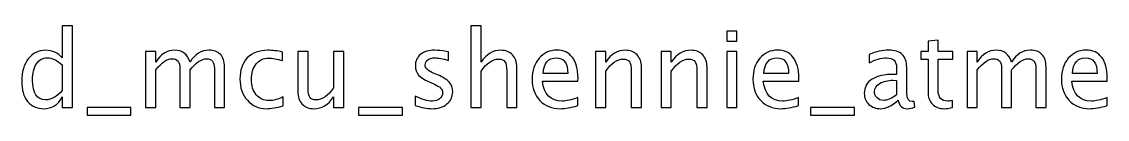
# Model space of a CAD drawing. Header units: centimetres. Extents: x -55 to 43, y -73 to 74.
# Drawn here: x -17.78 to -4.75, y 32.55 to 33.62 of the extents above; entities that cross this region are included whole.
import ezdxf

# ---------------------------------------------------------------- set-up
doc = ezdxf.new("R2010")
doc.units = ezdxf.units.CM
doc.header["$MEASUREMENT"] = 0
doc.layers.add('Layer 1', color=7, linetype='Continuous')

msp = doc.modelspace()

# ---------------------------------------------------------------- linework, layer by layer
at = {"layer": 'Layer 1'}
for points, knots in [([(-17.29645, 32.63997), (-17.29645, 32.63997), (-17.29645, 32.76634), (-17.29645, 32.76634), (-17.29645, 32.76634), (-17.34619, 32.67193), (-17.42112, 32.62473), (-17.52124, 32.62473), (-17.52124, 32.62473), (-17.60252, 32.62473), (-17.66644, 32.65415), (-17.71301, 32.71321), (-17.71301, 32.71321), (-17.75958, 32.77226), (-17.78286, 32.85291), (-17.78286, 32.95514), (-17.78286, 32.95514), (-17.78286, 33.0669), (-17.7564, 33.15686), (-17.7037, 33.22502), (-17.7037, 33.22502), (-17.65078, 33.29296), (-17.58135, 33.32704), (-17.4952, 33.32704), (-17.4952, 33.32704), (-17.41541, 33.32704), (-17.34894, 33.29656), (-17.29645, 33.23539), (-17.29645, 33.23539), (-17.29645, 33.23539), (-17.29645, 33.61914), (-17.29645, 33.61914), (-17.29645, 33.61914), (-17.29645, 33.61914), (-17.17453, 33.61914), (-17.17453, 33.61914), (-17.17453, 33.61914), (-17.17453, 33.61914), (-17.17453, 32.63997), (-17.17453, 32.63997), (-17.17453, 32.63997), (-17.17453, 32.63997), (-17.29645, 32.63997), (-17.29645, 32.63997)], [0, 0, 0, 0, 0.08333333, 0.08333333, 0.08333333, 0.08333333, 0.16666667, 0.16666667, 0.16666667, 0.16666667, 0.25, 0.25, 0.25, 0.25, 0.33333333, 0.33333333, 0.33333333, 0.33333333, 0.41666667, 0.41666667, 0.41666667, 0.41666667, 0.5, 0.5, 0.5, 0.5, 0.58333333, 0.58333333, 0.58333333, 0.58333333, 0.66666667, 0.66666667, 0.66666667, 0.66666667, 0.75, 0.75, 0.75, 0.75, 0.83333333, 0.83333333, 0.83333333, 0.83333333, 1, 1, 1, 1]), ([(-12.38832, 32.63997), (-12.38832, 32.63997), (-12.38832, 33.61914), (-12.38832, 33.61914), (-12.38832, 33.61914), (-12.38832, 33.61914), (-12.2664, 33.61914), (-12.2664, 33.61914), (-12.2664, 33.61914), (-12.2664, 33.61914), (-12.2664, 33.18586), (-12.2664, 33.18586), (-12.2664, 33.18586), (-12.20184, 33.28005), (-12.12268, 33.32704), (-12.02912, 33.32704), (-12.02912, 33.32704), (-11.97028, 33.32704), (-11.9235, 33.30863), (-11.889, 33.27158), (-11.889, 33.27158), (-11.8545, 33.23475), (-11.83714, 33.18501), (-11.83714, 33.12278), (-11.83714, 33.12278), (-11.83714, 33.12278), (-11.83714, 32.63997), (-11.83714, 32.63997), (-11.83714, 32.63997), (-11.83714, 32.63997), (-11.95906, 32.63997), (-11.95906, 32.63997), (-11.95906, 32.63997), (-11.95906, 32.63997), (-11.95906, 33.08299), (-11.95906, 33.08299), (-11.95906, 33.08299), (-11.95906, 33.13294), (-11.96647, 33.1685), (-11.98107, 33.18967), (-11.98107, 33.18967), (-11.99589, 33.21105), (-12.02023, 33.22163), (-12.05431, 33.22163), (-12.05431, 33.22163), (-12.12924, 33.22163), (-12.19994, 33.17274), (-12.2664, 33.07495), (-12.2664, 33.07495), (-12.2664, 33.07495), (-12.2664, 32.63997), (-12.2664, 32.63997), (-12.2664, 32.63997), (-12.2664, 32.63997), (-12.38832, 32.63997), (-12.38832, 32.63997)], [0, 0, 0, 0, 0.06666667, 0.06666667, 0.06666667, 0.06666667, 0.13333333, 0.13333333, 0.13333333, 0.13333333, 0.2, 0.2, 0.2, 0.2, 0.26666667, 0.26666667, 0.26666667, 0.26666667, 0.33333333, 0.33333333, 0.33333333, 0.33333333, 0.4, 0.4, 0.4, 0.4, 0.46666667, 0.46666667, 0.46666667, 0.46666667, 0.53333333, 0.53333333, 0.53333333, 0.53333333, 0.6, 0.6, 0.6, 0.6, 0.66666667, 0.66666667, 0.66666667, 0.66666667, 0.73333333, 0.73333333, 0.73333333, 0.73333333, 0.8, 0.8, 0.8, 0.8, 0.86666667, 0.86666667, 0.86666667, 0.86666667, 1, 1, 1, 1]), ([(-9.31597, 33.43626), (-9.31597, 33.43626), (-9.31597, 33.55818), (-9.31597, 33.55818), (-9.31597, 33.55818), (-9.31597, 33.55818), (-9.19405, 33.55818), (-9.19405, 33.55818), (-9.19405, 33.55818), (-9.19405, 33.55818), (-9.19405, 33.43626), (-9.19405, 33.43626), (-9.19405, 33.43626), (-9.19405, 33.43626), (-9.31597, 33.43626), (-9.31597, 33.43626)], [0, 0, 0, 0, 0.2, 0.2, 0.2, 0.2, 0.4, 0.4, 0.4, 0.4, 0.6, 0.6, 0.6, 0.6, 1, 1, 1, 1]), ([(-6.6041, 32.64018), (-6.64178, 32.62981), (-6.67458, 32.62473), (-6.70231, 32.62473), (-6.70231, 32.62473), (-6.76454, 32.62473), (-6.81301, 32.64251), (-6.84773, 32.67807), (-6.84773, 32.67807), (-6.88265, 32.71363), (-6.90001, 32.76295), (-6.90001, 32.82624), (-6.90001, 32.82624), (-6.90001, 32.82624), (-6.90001, 33.22163), (-6.90001, 33.22163), (-6.90001, 33.22163), (-6.90001, 33.22163), (-6.98425, 33.22163), (-6.98425, 33.22163), (-6.98425, 33.22163), (-6.98425, 33.22163), (-6.98425, 33.31307), (-6.98425, 33.31307), (-6.98425, 33.31307), (-6.98425, 33.31307), (-6.90001, 33.31307), (-6.90001, 33.31307), (-6.90001, 33.31307), (-6.90001, 33.31307), (-6.90001, 33.43478), (-6.90001, 33.43478), (-6.90001, 33.43478), (-6.90001, 33.43478), (-6.77809, 33.44642), (-6.77809, 33.44642), (-6.77809, 33.44642), (-6.77809, 33.44642), (-6.77809, 33.31307), (-6.77809, 33.31307), (-6.77809, 33.31307), (-6.77809, 33.31307), (-6.60156, 33.31307), (-6.60156, 33.31307), (-6.60156, 33.31307), (-6.60156, 33.31307), (-6.60156, 33.22163), (-6.60156, 33.22163), (-6.60156, 33.22163), (-6.60156, 33.22163), (-6.77809, 33.22163), (-6.77809, 33.22163), (-6.77809, 33.22163), (-6.77809, 33.22163), (-6.77809, 32.84825), (-6.77809, 32.84825), (-6.77809, 32.84825), (-6.77809, 32.7602), (-6.73978, 32.71617), (-6.66337, 32.71617), (-6.66337, 32.71617), (-6.64707, 32.71617), (-6.62738, 32.71892), (-6.6041, 32.72421), (-6.6041, 32.72421), (-6.6041, 32.72421), (-6.6041, 32.64018), (-6.6041, 32.64018)], [0, 0, 0, 0, 0.05555556, 0.05555556, 0.05555556, 0.05555556, 0.11111111, 0.11111111, 0.11111111, 0.11111111, 0.16666667, 0.16666667, 0.16666667, 0.16666667, 0.22222222, 0.22222222, 0.22222222, 0.22222222, 0.27777778, 0.27777778, 0.27777778, 0.27777778, 0.33333333, 0.33333333, 0.33333333, 0.33333333, 0.38888889, 0.38888889, 0.38888889, 0.38888889, 0.44444444, 0.44444444, 0.44444444, 0.44444444, 0.5, 0.5, 0.5, 0.5, 0.55555556, 0.55555556, 0.55555556, 0.55555556, 0.61111111, 0.61111111, 0.61111111, 0.61111111, 0.66666667, 0.66666667, 0.66666667, 0.66666667, 0.72222222, 0.72222222, 0.72222222, 0.72222222, 0.77777778, 0.77777778, 0.77777778, 0.77777778, 0.83333333, 0.83333333, 0.83333333, 0.83333333, 0.88888889, 0.88888889, 0.88888889, 0.88888889, 1, 1, 1, 1]), ([(-16.29527, 32.63997), (-16.29527, 32.63997), (-16.29527, 33.31307), (-16.29527, 33.31307), (-16.29527, 33.31307), (-16.29527, 33.31307), (-16.17335, 33.31307), (-16.17335, 33.31307), (-16.17335, 33.31307), (-16.17335, 33.31307), (-16.17335, 33.18586), (-16.17335, 33.18586), (-16.17335, 33.18586), (-16.11387, 33.28005), (-16.03767, 33.32704), (-15.94433, 33.32704), (-15.94433, 33.32704), (-15.85437, 33.32704), (-15.7932, 33.28005), (-15.7606, 33.18586), (-15.7606, 33.18586), (-15.70281, 33.2809), (-15.62746, 33.32831), (-15.53496, 33.32831), (-15.53496, 33.32831), (-15.47591, 33.32831), (-15.42998, 33.31095), (-15.39717, 33.27603), (-15.39717, 33.27603), (-15.36436, 33.2411), (-15.34785, 33.19221), (-15.34785, 33.12934), (-15.34785, 33.12934), (-15.34785, 33.12934), (-15.34785, 32.63997), (-15.34785, 32.63997), (-15.34785, 32.63997), (-15.34785, 32.63997), (-15.46977, 32.63997), (-15.46977, 32.63997), (-15.46977, 32.63997), (-15.46977, 32.63997), (-15.46977, 33.10924), (-15.46977, 33.10924), (-15.46977, 33.10924), (-15.46977, 33.18586), (-15.50025, 33.22417), (-15.56121, 33.22417), (-15.56121, 33.22417), (-15.6245, 33.22417), (-15.69096, 33.17951), (-15.7606, 33.08997), (-15.7606, 33.08997), (-15.7606, 33.08997), (-15.7606, 32.63997), (-15.7606, 32.63997), (-15.7606, 32.63997), (-15.7606, 32.63997), (-15.88252, 32.63997), (-15.88252, 32.63997), (-15.88252, 32.63997), (-15.88252, 32.63997), (-15.88252, 33.10966), (-15.88252, 33.10966), (-15.88252, 33.10966), (-15.88252, 33.18692), (-15.91342, 33.22544), (-15.97544, 33.22544), (-15.97544, 33.22544), (-16.03704, 33.22544), (-16.10308, 33.18057), (-16.17335, 33.09061), (-16.17335, 33.09061), (-16.17335, 33.09061), (-16.17335, 32.63997), (-16.17335, 32.63997), (-16.17335, 32.63997), (-16.17335, 32.63997), (-16.29527, 32.63997), (-16.29527, 32.63997)], [0, 0, 0, 0, 0.04761905, 0.04761905, 0.04761905, 0.04761905, 0.0952381, 0.0952381, 0.0952381, 0.0952381, 0.14285714, 0.14285714, 0.14285714, 0.14285714, 0.19047619, 0.19047619, 0.19047619, 0.19047619, 0.23809524, 0.23809524, 0.23809524, 0.23809524, 0.28571429, 0.28571429, 0.28571429, 0.28571429, 0.33333333, 0.33333333, 0.33333333, 0.33333333, 0.38095238, 0.38095238, 0.38095238, 0.38095238, 0.42857143, 0.42857143, 0.42857143, 0.42857143, 0.47619048, 0.47619048, 0.47619048, 0.47619048, 0.52380952, 0.52380952, 0.52380952, 0.52380952, 0.57142857, 0.57142857, 0.57142857, 0.57142857, 0.61904762, 0.61904762, 0.61904762, 0.61904762, 0.66666667, 0.66666667, 0.66666667, 0.66666667, 0.71428571, 0.71428571, 0.71428571, 0.71428571, 0.76190476, 0.76190476, 0.76190476, 0.76190476, 0.80952381, 0.80952381, 0.80952381, 0.80952381, 0.85714286, 0.85714286, 0.85714286, 0.85714286, 0.9047619, 0.9047619, 0.9047619, 0.9047619, 1, 1, 1, 1]), ([(-14.64215, 32.66029), (-14.7211, 32.63658), (-14.78926, 32.62473), (-14.84662, 32.62473), (-14.84662, 32.62473), (-14.93764, 32.62473), (-15.01299, 32.65839), (-15.07289, 32.72548), (-15.07289, 32.72548), (-15.13279, 32.79279), (-15.16285, 32.87767), (-15.16285, 32.97991), (-15.16285, 32.97991), (-15.16285, 33.08913), (-15.13322, 33.17443), (-15.07395, 33.23539), (-15.07395, 33.23539), (-15.01468, 33.29656), (-14.93192, 33.32704), (-14.82566, 33.32704), (-14.82566, 33.32704), (-14.77338, 33.32704), (-14.71454, 33.31984), (-14.64977, 33.30545), (-14.64977, 33.30545), (-14.64977, 33.30545), (-14.64977, 33.20258), (-14.64977, 33.20258), (-14.64977, 33.20258), (-14.71856, 33.2229), (-14.77465, 33.23306), (-14.81783, 33.23306), (-14.81783, 33.23306), (-14.88049, 33.23306), (-14.93065, 33.20957), (-14.96812, 33.16279), (-14.96812, 33.16279), (-15.00558, 33.11601), (-15.02442, 33.05357), (-15.02442, 32.97567), (-15.02442, 32.97567), (-15.02442, 32.90011), (-15.00495, 32.83915), (-14.96621, 32.79237), (-14.96621, 32.79237), (-14.92748, 32.7458), (-14.87689, 32.72252), (-14.81402, 32.72252), (-14.81402, 32.72252), (-14.75835, 32.72252), (-14.7012, 32.73691), (-14.64215, 32.7657), (-14.64215, 32.7657), (-14.64215, 32.7657), (-14.64215, 32.66029), (-14.64215, 32.66029)], [0, 0, 0, 0, 0.06666667, 0.06666667, 0.06666667, 0.06666667, 0.13333333, 0.13333333, 0.13333333, 0.13333333, 0.2, 0.2, 0.2, 0.2, 0.26666667, 0.26666667, 0.26666667, 0.26666667, 0.33333333, 0.33333333, 0.33333333, 0.33333333, 0.4, 0.4, 0.4, 0.4, 0.46666667, 0.46666667, 0.46666667, 0.46666667, 0.53333333, 0.53333333, 0.53333333, 0.53333333, 0.6, 0.6, 0.6, 0.6, 0.66666667, 0.66666667, 0.66666667, 0.66666667, 0.73333333, 0.73333333, 0.73333333, 0.73333333, 0.8, 0.8, 0.8, 0.8, 0.86666667, 0.86666667, 0.86666667, 0.86666667, 1, 1, 1, 1]), ([(-14.03742, 32.63997), (-14.03742, 32.63997), (-14.03742, 32.76655), (-14.03742, 32.76655), (-14.03742, 32.76655), (-14.1024, 32.67193), (-14.18135, 32.62473), (-14.27406, 32.62473), (-14.27406, 32.62473), (-14.33291, 32.62473), (-14.37968, 32.64315), (-14.4144, 32.68019), (-14.4144, 32.68019), (-14.44932, 32.71723), (-14.46668, 32.76697), (-14.46668, 32.82984), (-14.46668, 32.82984), (-14.46668, 32.82984), (-14.46668, 33.31307), (-14.46668, 33.31307), (-14.46668, 33.31307), (-14.46668, 33.31307), (-14.34476, 33.31307), (-14.34476, 33.31307), (-14.34476, 33.31307), (-14.34476, 33.31307), (-14.34476, 32.86963), (-14.34476, 32.86963), (-14.34476, 32.86963), (-14.34476, 32.81904), (-14.33735, 32.78327), (-14.32275, 32.7621), (-14.32275, 32.7621), (-14.30793, 32.74072), (-14.28338, 32.73014), (-14.24887, 32.73014), (-14.24887, 32.73014), (-14.17437, 32.73014), (-14.10367, 32.77904), (-14.03742, 32.87704), (-14.03742, 32.87704), (-14.03742, 32.87704), (-14.03742, 33.31307), (-14.03742, 33.31307), (-14.03742, 33.31307), (-14.03742, 33.31307), (-13.9155, 33.31307), (-13.9155, 33.31307), (-13.9155, 33.31307), (-13.9155, 33.31307), (-13.9155, 32.63997), (-13.9155, 32.63997), (-13.9155, 32.63997), (-13.9155, 32.63997), (-14.03742, 32.63997), (-14.03742, 32.63997)], [0, 0, 0, 0, 0.06666667, 0.06666667, 0.06666667, 0.06666667, 0.13333333, 0.13333333, 0.13333333, 0.13333333, 0.2, 0.2, 0.2, 0.2, 0.26666667, 0.26666667, 0.26666667, 0.26666667, 0.33333333, 0.33333333, 0.33333333, 0.33333333, 0.4, 0.4, 0.4, 0.4, 0.46666667, 0.46666667, 0.46666667, 0.46666667, 0.53333333, 0.53333333, 0.53333333, 0.53333333, 0.6, 0.6, 0.6, 0.6, 0.66666667, 0.66666667, 0.66666667, 0.66666667, 0.73333333, 0.73333333, 0.73333333, 0.73333333, 0.8, 0.8, 0.8, 0.8, 0.86666667, 0.86666667, 0.86666667, 0.86666667, 1, 1, 1, 1]), ([(-13.05994, 32.6641), (-13.05994, 32.6641), (-13.05994, 32.77586), (-13.05994, 32.77586), (-13.05994, 32.77586), (-12.98014, 32.73607), (-12.91093, 32.71617), (-12.85187, 32.71617), (-12.85187, 32.71617), (-12.81673, 32.71617), (-12.78752, 32.7257), (-12.76445, 32.74475), (-12.76445, 32.74475), (-12.74138, 32.76358), (-12.72974, 32.78729), (-12.72974, 32.81587), (-12.72974, 32.81587), (-12.72974, 32.85756), (-12.76212, 32.89207), (-12.82689, 32.91937), (-12.82689, 32.91937), (-12.82689, 32.91937), (-12.89823, 32.94964), (-12.89823, 32.94964), (-12.89823, 32.94964), (-13.00342, 32.99324), (-13.05613, 33.05632), (-13.05613, 33.13823), (-13.05613, 33.13823), (-13.05613, 33.19687), (-13.03539, 33.24301), (-12.9939, 33.27666), (-12.9939, 33.27666), (-12.95241, 33.31032), (-12.89547, 33.32704), (-12.8233, 33.32704), (-12.8233, 33.32704), (-12.78583, 33.32704), (-12.73926, 33.32196), (-12.68402, 33.31159), (-12.68402, 33.31159), (-12.68402, 33.31159), (-12.65862, 33.30672), (-12.65862, 33.30672), (-12.65862, 33.30672), (-12.65862, 33.30672), (-12.65862, 33.20512), (-12.65862, 33.20512), (-12.65862, 33.20512), (-12.72656, 33.22544), (-12.78075, 33.2356), (-12.82118, 33.2356), (-12.82118, 33.2356), (-12.85674, 33.2356), (-12.88489, 33.22777), (-12.90627, 33.21232), (-12.90627, 33.21232), (-12.92744, 33.19687), (-12.93802, 33.17612), (-12.93802, 33.15009), (-12.93802, 33.15009), (-12.93802, 33.11347), (-12.90839, 33.08235), (-12.84891, 33.05717), (-12.84891, 33.05717), (-12.84891, 33.05717), (-12.79028, 33.0324), (-12.79028, 33.0324), (-12.79028, 33.0324), (-12.72381, 33.00446), (-12.67682, 32.97483), (-12.64931, 32.94371), (-12.64931, 32.94371), (-12.62158, 32.9126), (-12.60782, 32.87365), (-12.60782, 32.82708), (-12.60782, 32.82708), (-12.60782, 32.76803), (-12.6311, 32.71956), (-12.67788, 32.68167), (-12.67788, 32.68167), (-12.72445, 32.64378), (-12.78414, 32.62473), (-12.85674, 32.62473), (-12.85674, 32.62473), (-12.91262, 32.62473), (-12.98014, 32.63785), (-13.05994, 32.6641)], [0, 0, 0, 0, 0.04347826, 0.04347826, 0.04347826, 0.04347826, 0.08695652, 0.08695652, 0.08695652, 0.08695652, 0.13043478, 0.13043478, 0.13043478, 0.13043478, 0.17391304, 0.17391304, 0.17391304, 0.17391304, 0.2173913, 0.2173913, 0.2173913, 0.2173913, 0.26086957, 0.26086957, 0.26086957, 0.26086957, 0.30434783, 0.30434783, 0.30434783, 0.30434783, 0.34782609, 0.34782609, 0.34782609, 0.34782609, 0.39130435, 0.39130435, 0.39130435, 0.39130435, 0.43478261, 0.43478261, 0.43478261, 0.43478261, 0.47826087, 0.47826087, 0.47826087, 0.47826087, 0.52173913, 0.52173913, 0.52173913, 0.52173913, 0.56521739, 0.56521739, 0.56521739, 0.56521739, 0.60869565, 0.60869565, 0.60869565, 0.60869565, 0.65217391, 0.65217391, 0.65217391, 0.65217391, 0.69565217, 0.69565217, 0.69565217, 0.69565217, 0.73913043, 0.73913043, 0.73913043, 0.73913043, 0.7826087, 0.7826087, 0.7826087, 0.7826087, 0.82608696, 0.82608696, 0.82608696, 0.82608696, 0.86956522, 0.86956522, 0.86956522, 0.86956522, 0.91304348, 0.91304348, 0.91304348, 0.91304348, 1, 1, 1, 1]), ([(-11.10604, 32.66156), (-11.18795, 32.63701), (-11.25802, 32.62473), (-11.31644, 32.62473), (-11.31644, 32.62473), (-11.41613, 32.62473), (-11.4972, 32.65775), (-11.55964, 32.72358), (-11.55964, 32.72358), (-11.62208, 32.78941), (-11.65341, 32.87471), (-11.65341, 32.9797), (-11.65341, 32.9797), (-11.65341, 33.08151), (-11.62589, 33.16512), (-11.57065, 33.23052), (-11.57065, 33.23052), (-11.5154, 33.29571), (-11.44471, 33.32831), (-11.35856, 33.32831), (-11.35856, 33.32831), (-11.27707, 33.32831), (-11.21399, 33.29931), (-11.16954, 33.24132), (-11.16954, 33.24132), (-11.12509, 33.18332), (-11.10286, 33.10119), (-11.10286, 32.99472), (-11.10286, 32.99472), (-11.10286, 32.99472), (-11.1035, 32.95747), (-11.1035, 32.95747), (-11.1035, 32.95747), (-11.1035, 32.95747), (-11.52895, 32.95747), (-11.52895, 32.95747), (-11.52895, 32.95747), (-11.51117, 32.7966), (-11.43264, 32.71617), (-11.29358, 32.71617), (-11.29358, 32.71617), (-11.24256, 32.71617), (-11.18012, 32.73056), (-11.10604, 32.75935), (-11.10604, 32.75935), (-11.10604, 32.75935), (-11.10604, 32.66156), (-11.10604, 32.66156)], [0, 0, 0, 0, 0.07692308, 0.07692308, 0.07692308, 0.07692308, 0.15384615, 0.15384615, 0.15384615, 0.15384615, 0.23076923, 0.23076923, 0.23076923, 0.23076923, 0.30769231, 0.30769231, 0.30769231, 0.30769231, 0.38461538, 0.38461538, 0.38461538, 0.38461538, 0.46153846, 0.46153846, 0.46153846, 0.46153846, 0.53846154, 0.53846154, 0.53846154, 0.53846154, 0.61538462, 0.61538462, 0.61538462, 0.61538462, 0.69230769, 0.69230769, 0.69230769, 0.69230769, 0.76923077, 0.76923077, 0.76923077, 0.76923077, 0.84615385, 0.84615385, 0.84615385, 0.84615385, 1, 1, 1, 1]), ([(-10.89247, 32.63997), (-10.89247, 32.63997), (-10.89247, 33.31307), (-10.89247, 33.31307), (-10.89247, 33.31307), (-10.89247, 33.31307), (-10.77055, 33.31307), (-10.77055, 33.31307), (-10.77055, 33.31307), (-10.77055, 33.31307), (-10.77055, 33.18586), (-10.77055, 33.18586), (-10.77055, 33.18586), (-10.70599, 33.28005), (-10.62683, 33.32704), (-10.53327, 33.32704), (-10.53327, 33.32704), (-10.47443, 33.32704), (-10.42765, 33.30863), (-10.39315, 33.27158), (-10.39315, 33.27158), (-10.35865, 33.23475), (-10.34129, 33.18501), (-10.34129, 33.12278), (-10.34129, 33.12278), (-10.34129, 33.12278), (-10.34129, 32.63997), (-10.34129, 32.63997), (-10.34129, 32.63997), (-10.34129, 32.63997), (-10.46321, 32.63997), (-10.46321, 32.63997), (-10.46321, 32.63997), (-10.46321, 32.63997), (-10.46321, 33.08299), (-10.46321, 33.08299), (-10.46321, 33.08299), (-10.46321, 33.13294), (-10.47062, 33.1685), (-10.48522, 33.18967), (-10.48522, 33.18967), (-10.50004, 33.21105), (-10.52438, 33.22163), (-10.55846, 33.22163), (-10.55846, 33.22163), (-10.63339, 33.22163), (-10.70409, 33.17274), (-10.77055, 33.07495), (-10.77055, 33.07495), (-10.77055, 33.07495), (-10.77055, 32.63997), (-10.77055, 32.63997), (-10.77055, 32.63997), (-10.77055, 32.63997), (-10.89247, 32.63997), (-10.89247, 32.63997)], [0, 0, 0, 0, 0.06666667, 0.06666667, 0.06666667, 0.06666667, 0.13333333, 0.13333333, 0.13333333, 0.13333333, 0.2, 0.2, 0.2, 0.2, 0.26666667, 0.26666667, 0.26666667, 0.26666667, 0.33333333, 0.33333333, 0.33333333, 0.33333333, 0.4, 0.4, 0.4, 0.4, 0.46666667, 0.46666667, 0.46666667, 0.46666667, 0.53333333, 0.53333333, 0.53333333, 0.53333333, 0.6, 0.6, 0.6, 0.6, 0.66666667, 0.66666667, 0.66666667, 0.66666667, 0.73333333, 0.73333333, 0.73333333, 0.73333333, 0.8, 0.8, 0.8, 0.8, 0.86666667, 0.86666667, 0.86666667, 0.86666667, 1, 1, 1, 1]), ([(-10.10422, 32.63997), (-10.10422, 32.63997), (-10.10422, 33.31307), (-10.10422, 33.31307), (-10.10422, 33.31307), (-10.10422, 33.31307), (-9.9823, 33.31307), (-9.9823, 33.31307), (-9.9823, 33.31307), (-9.9823, 33.31307), (-9.9823, 33.18586), (-9.9823, 33.18586), (-9.9823, 33.18586), (-9.91774, 33.28005), (-9.83858, 33.32704), (-9.74502, 33.32704), (-9.74502, 33.32704), (-9.68618, 33.32704), (-9.6394, 33.30863), (-9.6049, 33.27158), (-9.6049, 33.27158), (-9.5704, 33.23475), (-9.55304, 33.18501), (-9.55304, 33.12278), (-9.55304, 33.12278), (-9.55304, 33.12278), (-9.55304, 32.63997), (-9.55304, 32.63997), (-9.55304, 32.63997), (-9.55304, 32.63997), (-9.67496, 32.63997), (-9.67496, 32.63997), (-9.67496, 32.63997), (-9.67496, 32.63997), (-9.67496, 33.08299), (-9.67496, 33.08299), (-9.67496, 33.08299), (-9.67496, 33.13294), (-9.68237, 33.1685), (-9.69697, 33.18967), (-9.69697, 33.18967), (-9.71179, 33.21105), (-9.73613, 33.22163), (-9.77021, 33.22163), (-9.77021, 33.22163), (-9.84514, 33.22163), (-9.91584, 33.17274), (-9.9823, 33.07495), (-9.9823, 33.07495), (-9.9823, 33.07495), (-9.9823, 32.63997), (-9.9823, 32.63997), (-9.9823, 32.63997), (-9.9823, 32.63997), (-10.10422, 32.63997), (-10.10422, 32.63997)], [0, 0, 0, 0, 0.06666667, 0.06666667, 0.06666667, 0.06666667, 0.13333333, 0.13333333, 0.13333333, 0.13333333, 0.2, 0.2, 0.2, 0.2, 0.26666667, 0.26666667, 0.26666667, 0.26666667, 0.33333333, 0.33333333, 0.33333333, 0.33333333, 0.4, 0.4, 0.4, 0.4, 0.46666667, 0.46666667, 0.46666667, 0.46666667, 0.53333333, 0.53333333, 0.53333333, 0.53333333, 0.6, 0.6, 0.6, 0.6, 0.66666667, 0.66666667, 0.66666667, 0.66666667, 0.73333333, 0.73333333, 0.73333333, 0.73333333, 0.8, 0.8, 0.8, 0.8, 0.86666667, 0.86666667, 0.86666667, 0.86666667, 1, 1, 1, 1]), ([(-9.31597, 32.63997), (-9.31597, 32.63997), (-9.31597, 33.31307), (-9.31597, 33.31307), (-9.31597, 33.31307), (-9.31597, 33.31307), (-9.19405, 33.31307), (-9.19405, 33.31307), (-9.19405, 33.31307), (-9.19405, 33.31307), (-9.19405, 32.63997), (-9.19405, 32.63997), (-9.19405, 32.63997), (-9.19405, 32.63997), (-9.31597, 32.63997), (-9.31597, 32.63997)], [0, 0, 0, 0, 0.2, 0.2, 0.2, 0.2, 0.4, 0.4, 0.4, 0.4, 0.6, 0.6, 0.6, 0.6, 1, 1, 1, 1]), ([(-8.45491, 32.66156), (-8.53682, 32.63701), (-8.60689, 32.62473), (-8.66531, 32.62473), (-8.66531, 32.62473), (-8.765, 32.62473), (-8.84607, 32.65775), (-8.90851, 32.72358), (-8.90851, 32.72358), (-8.97095, 32.78941), (-9.00228, 32.87471), (-9.00228, 32.9797), (-9.00228, 32.9797), (-9.00228, 33.08151), (-8.97476, 33.16512), (-8.91952, 33.23052), (-8.91952, 33.23052), (-8.86427, 33.29571), (-8.79358, 33.32831), (-8.70743, 33.32831), (-8.70743, 33.32831), (-8.62594, 33.32831), (-8.56286, 33.29931), (-8.51841, 33.24132), (-8.51841, 33.24132), (-8.47396, 33.18332), (-8.45173, 33.10119), (-8.45173, 32.99472), (-8.45173, 32.99472), (-8.45173, 32.99472), (-8.45237, 32.95747), (-8.45237, 32.95747), (-8.45237, 32.95747), (-8.45237, 32.95747), (-8.87782, 32.95747), (-8.87782, 32.95747), (-8.87782, 32.95747), (-8.86004, 32.7966), (-8.78151, 32.71617), (-8.64245, 32.71617), (-8.64245, 32.71617), (-8.59143, 32.71617), (-8.52899, 32.73056), (-8.45491, 32.75935), (-8.45491, 32.75935), (-8.45491, 32.75935), (-8.45491, 32.66156), (-8.45491, 32.66156)], [0, 0, 0, 0, 0.07692308, 0.07692308, 0.07692308, 0.07692308, 0.15384615, 0.15384615, 0.15384615, 0.15384615, 0.23076923, 0.23076923, 0.23076923, 0.23076923, 0.30769231, 0.30769231, 0.30769231, 0.30769231, 0.38461538, 0.38461538, 0.38461538, 0.38461538, 0.46153846, 0.46153846, 0.46153846, 0.46153846, 0.53846154, 0.53846154, 0.53846154, 0.53846154, 0.61538462, 0.61538462, 0.61538462, 0.61538462, 0.69230769, 0.69230769, 0.69230769, 0.69230769, 0.76923077, 0.76923077, 0.76923077, 0.76923077, 0.84615385, 0.84615385, 0.84615385, 0.84615385, 1, 1, 1, 1]), ([(-7.25942, 32.7257), (-7.33265, 32.65839), (-7.40314, 32.62473), (-7.47087, 32.62473), (-7.47087, 32.62473), (-7.52654, 32.62473), (-7.5729, 32.64209), (-7.60951, 32.67701), (-7.60951, 32.67701), (-7.64634, 32.71194), (-7.66476, 32.75596), (-7.66476, 32.80909), (-7.66476, 32.80909), (-7.66476, 32.88254), (-7.63386, 32.93906), (-7.57205, 32.97843), (-7.57205, 32.97843), (-7.51024, 33.0178), (-7.42155, 33.03748), (-7.30598, 33.03748), (-7.30598, 33.03748), (-7.30598, 33.03748), (-7.27741, 33.03748), (-7.27741, 33.03748), (-7.27741, 33.03748), (-7.27741, 33.03748), (-7.27741, 33.11855), (-7.27741, 33.11855), (-7.27741, 33.11855), (-7.27741, 33.19665), (-7.31805, 33.2356), (-7.39954, 33.2356), (-7.39954, 33.2356), (-7.46262, 33.2356), (-7.53162, 33.2157), (-7.60634, 33.17591), (-7.60634, 33.17591), (-7.60634, 33.17591), (-7.60634, 33.27624), (-7.60634, 33.27624), (-7.60634, 33.27624), (-7.52421, 33.31011), (-7.44674, 33.32704), (-7.37414, 33.32704), (-7.37414, 33.32704), (-7.29942, 33.32704), (-7.24418, 33.31011), (-7.20883, 33.27603), (-7.20883, 33.27603), (-7.17327, 33.24195), (-7.15549, 33.18946), (-7.15549, 33.11855), (-7.15549, 33.11855), (-7.15549, 33.11855), (-7.15549, 32.81438), (-7.15549, 32.81438), (-7.15549, 32.81438), (-7.15549, 32.74475), (-7.13411, 32.70982), (-7.09114, 32.70982), (-7.09114, 32.70982), (-7.08585, 32.70982), (-7.07802, 32.71067), (-7.06765, 32.71236), (-7.06765, 32.71236), (-7.06765, 32.71236), (-7.05897, 32.64463), (-7.05897, 32.64463), (-7.05897, 32.64463), (-7.0867, 32.63129), (-7.11718, 32.62473), (-7.15062, 32.62473), (-7.15062, 32.62473), (-7.20756, 32.62473), (-7.24375, 32.65839), (-7.25942, 32.7257)], [0, 0, 0, 0, 0.05, 0.05, 0.05, 0.05, 0.1, 0.1, 0.1, 0.1, 0.15, 0.15, 0.15, 0.15, 0.2, 0.2, 0.2, 0.2, 0.25, 0.25, 0.25, 0.25, 0.3, 0.3, 0.3, 0.3, 0.35, 0.35, 0.35, 0.35, 0.4, 0.4, 0.4, 0.4, 0.45, 0.45, 0.45, 0.45, 0.5, 0.5, 0.5, 0.5, 0.55, 0.55, 0.55, 0.55, 0.6, 0.6, 0.6, 0.6, 0.65, 0.65, 0.65, 0.65, 0.7, 0.7, 0.7, 0.7, 0.75, 0.75, 0.75, 0.75, 0.8, 0.8, 0.8, 0.8, 0.85, 0.85, 0.85, 0.85, 0.9, 0.9, 0.9, 0.9, 1, 1, 1, 1]), ([(-6.43011, 32.63997), (-6.43011, 32.63997), (-6.43011, 33.31307), (-6.43011, 33.31307), (-6.43011, 33.31307), (-6.43011, 33.31307), (-6.30819, 33.31307), (-6.30819, 33.31307), (-6.30819, 33.31307), (-6.30819, 33.31307), (-6.30819, 33.18586), (-6.30819, 33.18586), (-6.30819, 33.18586), (-6.24871, 33.28005), (-6.17251, 33.32704), (-6.07917, 33.32704), (-6.07917, 33.32704), (-5.98921, 33.32704), (-5.92804, 33.28005), (-5.89544, 33.18586), (-5.89544, 33.18586), (-5.83765, 33.2809), (-5.7623, 33.32831), (-5.6698, 33.32831), (-5.6698, 33.32831), (-5.61075, 33.32831), (-5.56482, 33.31095), (-5.53201, 33.27603), (-5.53201, 33.27603), (-5.4992, 33.2411), (-5.48269, 33.19221), (-5.48269, 33.12934), (-5.48269, 33.12934), (-5.48269, 33.12934), (-5.48269, 32.63997), (-5.48269, 32.63997), (-5.48269, 32.63997), (-5.48269, 32.63997), (-5.60461, 32.63997), (-5.60461, 32.63997), (-5.60461, 32.63997), (-5.60461, 32.63997), (-5.60461, 33.10924), (-5.60461, 33.10924), (-5.60461, 33.10924), (-5.60461, 33.18586), (-5.63509, 33.22417), (-5.69605, 33.22417), (-5.69605, 33.22417), (-5.75934, 33.22417), (-5.8258, 33.17951), (-5.89544, 33.08997), (-5.89544, 33.08997), (-5.89544, 33.08997), (-5.89544, 32.63997), (-5.89544, 32.63997), (-5.89544, 32.63997), (-5.89544, 32.63997), (-6.01736, 32.63997), (-6.01736, 32.63997), (-6.01736, 32.63997), (-6.01736, 32.63997), (-6.01736, 33.10966), (-6.01736, 33.10966), (-6.01736, 33.10966), (-6.01736, 33.18692), (-6.04826, 33.22544), (-6.11028, 33.22544), (-6.11028, 33.22544), (-6.17188, 33.22544), (-6.23792, 33.18057), (-6.30819, 33.09061), (-6.30819, 33.09061), (-6.30819, 33.09061), (-6.30819, 32.63997), (-6.30819, 32.63997), (-6.30819, 32.63997), (-6.30819, 32.63997), (-6.43011, 32.63997), (-6.43011, 32.63997)], [0, 0, 0, 0, 0.04761905, 0.04761905, 0.04761905, 0.04761905, 0.0952381, 0.0952381, 0.0952381, 0.0952381, 0.14285714, 0.14285714, 0.14285714, 0.14285714, 0.19047619, 0.19047619, 0.19047619, 0.19047619, 0.23809524, 0.23809524, 0.23809524, 0.23809524, 0.28571429, 0.28571429, 0.28571429, 0.28571429, 0.33333333, 0.33333333, 0.33333333, 0.33333333, 0.38095238, 0.38095238, 0.38095238, 0.38095238, 0.42857143, 0.42857143, 0.42857143, 0.42857143, 0.47619048, 0.47619048, 0.47619048, 0.47619048, 0.52380952, 0.52380952, 0.52380952, 0.52380952, 0.57142857, 0.57142857, 0.57142857, 0.57142857, 0.61904762, 0.61904762, 0.61904762, 0.61904762, 0.66666667, 0.66666667, 0.66666667, 0.66666667, 0.71428571, 0.71428571, 0.71428571, 0.71428571, 0.76190476, 0.76190476, 0.76190476, 0.76190476, 0.80952381, 0.80952381, 0.80952381, 0.80952381, 0.85714286, 0.85714286, 0.85714286, 0.85714286, 0.9047619, 0.9047619, 0.9047619, 0.9047619, 1, 1, 1, 1]), ([(-4.75032, 32.66156), (-4.83223, 32.63701), (-4.9023, 32.62473), (-4.96072, 32.62473), (-4.96072, 32.62473), (-5.06041, 32.62473), (-5.14148, 32.65775), (-5.20392, 32.72358), (-5.20392, 32.72358), (-5.26636, 32.78941), (-5.29769, 32.87471), (-5.29769, 32.9797), (-5.29769, 32.9797), (-5.29769, 33.08151), (-5.27017, 33.16512), (-5.21493, 33.23052), (-5.21493, 33.23052), (-5.15968, 33.29571), (-5.08899, 33.32831), (-5.00284, 33.32831), (-5.00284, 33.32831), (-4.92135, 33.32831), (-4.85827, 33.29931), (-4.81382, 33.24132), (-4.81382, 33.24132), (-4.76937, 33.18332), (-4.74714, 33.10119), (-4.74714, 32.99472), (-4.74714, 32.99472), (-4.74714, 32.99472), (-4.74778, 32.95747), (-4.74778, 32.95747), (-4.74778, 32.95747), (-4.74778, 32.95747), (-5.17323, 32.95747), (-5.17323, 32.95747), (-5.17323, 32.95747), (-5.15545, 32.7966), (-5.07692, 32.71617), (-4.93786, 32.71617), (-4.93786, 32.71617), (-4.88684, 32.71617), (-4.8244, 32.73056), (-4.75032, 32.75935), (-4.75032, 32.75935), (-4.75032, 32.75935), (-4.75032, 32.66156), (-4.75032, 32.66156)], [0, 0, 0, 0, 0.07692308, 0.07692308, 0.07692308, 0.07692308, 0.15384615, 0.15384615, 0.15384615, 0.15384615, 0.23076923, 0.23076923, 0.23076923, 0.23076923, 0.30769231, 0.30769231, 0.30769231, 0.30769231, 0.38461538, 0.38461538, 0.38461538, 0.38461538, 0.46153846, 0.46153846, 0.46153846, 0.46153846, 0.53846154, 0.53846154, 0.53846154, 0.53846154, 0.61538462, 0.61538462, 0.61538462, 0.61538462, 0.69230769, 0.69230769, 0.69230769, 0.69230769, 0.76923077, 0.76923077, 0.76923077, 0.76923077, 0.84615385, 0.84615385, 0.84615385, 0.84615385, 1, 1, 1, 1]), ([(-17.29645, 33.15199), (-17.35974, 33.20766), (-17.41964, 33.2356), (-17.47637, 33.2356), (-17.47637, 33.2356), (-17.53225, 33.2356), (-17.57543, 33.21232), (-17.60612, 33.16554), (-17.60612, 33.16554), (-17.63681, 33.11897), (-17.65205, 33.05293), (-17.65205, 32.96742), (-17.65205, 32.96742), (-17.65205, 32.81015), (-17.59998, 32.73141), (-17.49563, 32.73141), (-17.49563, 32.73141), (-17.42789, 32.73141), (-17.36143, 32.76845), (-17.29645, 32.84232), (-17.29645, 32.84232), (-17.29645, 32.84232), (-17.29645, 33.15199), (-17.29645, 33.15199)], [0, 0, 0, 0, 0.14285714, 0.14285714, 0.14285714, 0.14285714, 0.28571429, 0.28571429, 0.28571429, 0.28571429, 0.42857143, 0.42857143, 0.42857143, 0.42857143, 0.57142857, 0.57142857, 0.57142857, 0.57142857, 0.71428571, 0.71428571, 0.71428571, 0.71428571, 1, 1, 1, 1]), ([(-11.5226, 33.04891), (-11.5226, 33.04891), (-11.22542, 33.04891), (-11.22542, 33.04891), (-11.22542, 33.04891), (-11.22542, 33.17422), (-11.2722, 33.23687), (-11.36554, 33.23687), (-11.36554, 33.23687), (-11.45952, 33.23687), (-11.5118, 33.17422), (-11.5226, 33.04891)], [0, 0, 0, 0, 0.25, 0.25, 0.25, 0.25, 0.5, 0.5, 0.5, 0.5, 1, 1, 1, 1]), ([(-8.87147, 33.04891), (-8.87147, 33.04891), (-8.57429, 33.04891), (-8.57429, 33.04891), (-8.57429, 33.04891), (-8.57429, 33.17422), (-8.62107, 33.23687), (-8.71441, 33.23687), (-8.71441, 33.23687), (-8.80839, 33.23687), (-8.86067, 33.17422), (-8.87147, 33.04891)], [0, 0, 0, 0, 0.25, 0.25, 0.25, 0.25, 0.5, 0.5, 0.5, 0.5, 1, 1, 1, 1]), ([(-5.16688, 33.04891), (-5.16688, 33.04891), (-4.8697, 33.04891), (-4.8697, 33.04891), (-4.8697, 33.04891), (-4.8697, 33.17422), (-4.91648, 33.23687), (-5.00982, 33.23687), (-5.00982, 33.23687), (-5.1038, 33.23687), (-5.15608, 33.17422), (-5.16688, 33.04891)], [0, 0, 0, 0, 0.25, 0.25, 0.25, 0.25, 0.5, 0.5, 0.5, 0.5, 1, 1, 1, 1]), ([(-7.27741, 32.79216), (-7.27741, 32.79216), (-7.27741, 32.96509), (-7.27741, 32.96509), (-7.27741, 32.96509), (-7.27741, 32.96509), (-7.31657, 32.96636), (-7.31657, 32.96636), (-7.31657, 32.96636), (-7.3843, 32.96636), (-7.43891, 32.95387), (-7.48061, 32.9289), (-7.48061, 32.9289), (-7.5221, 32.90371), (-7.54284, 32.87048), (-7.54284, 32.82899), (-7.54284, 32.82899), (-7.54284, 32.79999), (-7.53247, 32.77544), (-7.51194, 32.75533), (-7.51194, 32.75533), (-7.49119, 32.73522), (-7.466, 32.72506), (-7.43616, 32.72506), (-7.43616, 32.72506), (-7.38536, 32.72506), (-7.33244, 32.7475), (-7.27741, 32.79216)], [0, 0, 0, 0, 0.125, 0.125, 0.125, 0.125, 0.25, 0.25, 0.25, 0.25, 0.375, 0.375, 0.375, 0.375, 0.5, 0.5, 0.5, 0.5, 0.625, 0.625, 0.625, 0.625, 0.75, 0.75, 0.75, 0.75, 1, 1, 1, 1]), ([(-16.99885, 32.54853), (-16.99885, 32.54853), (-16.99885, 32.63997), (-16.99885, 32.63997), (-16.99885, 32.63997), (-16.99885, 32.63997), (-16.47053, 32.63997), (-16.47053, 32.63997), (-16.47053, 32.63997), (-16.47053, 32.63997), (-16.47053, 32.54853), (-16.47053, 32.54853), (-16.47053, 32.54853), (-16.47053, 32.54853), (-16.99885, 32.54853), (-16.99885, 32.54853)], [0, 0, 0, 0, 0.2, 0.2, 0.2, 0.2, 0.4, 0.4, 0.4, 0.4, 0.6, 0.6, 0.6, 0.6, 1, 1, 1, 1]), ([(-13.73939, 32.54853), (-13.73939, 32.54853), (-13.73939, 32.63997), (-13.73939, 32.63997), (-13.73939, 32.63997), (-13.73939, 32.63997), (-13.21107, 32.63997), (-13.21107, 32.63997), (-13.21107, 32.63997), (-13.21107, 32.63997), (-13.21107, 32.54853), (-13.21107, 32.54853), (-13.21107, 32.54853), (-13.21107, 32.54853), (-13.73939, 32.54853), (-13.73939, 32.54853)], [0, 0, 0, 0, 0.2, 0.2, 0.2, 0.2, 0.4, 0.4, 0.4, 0.4, 0.6, 0.6, 0.6, 0.6, 1, 1, 1, 1]), ([(-8.30992, 32.54853), (-8.30992, 32.54853), (-8.30992, 32.63997), (-8.30992, 32.63997), (-8.30992, 32.63997), (-8.30992, 32.63997), (-7.7816, 32.63997), (-7.7816, 32.63997), (-7.7816, 32.63997), (-7.7816, 32.63997), (-7.7816, 32.54853), (-7.7816, 32.54853), (-7.7816, 32.54853), (-7.7816, 32.54853), (-8.30992, 32.54853), (-8.30992, 32.54853)], [0, 0, 0, 0, 0.2, 0.2, 0.2, 0.2, 0.4, 0.4, 0.4, 0.4, 0.6, 0.6, 0.6, 0.6, 1, 1, 1, 1])]:
    msp.add_open_spline(points, degree=3, knots=knots, dxfattribs=at)

doc.saveas('drawing.dxf')
